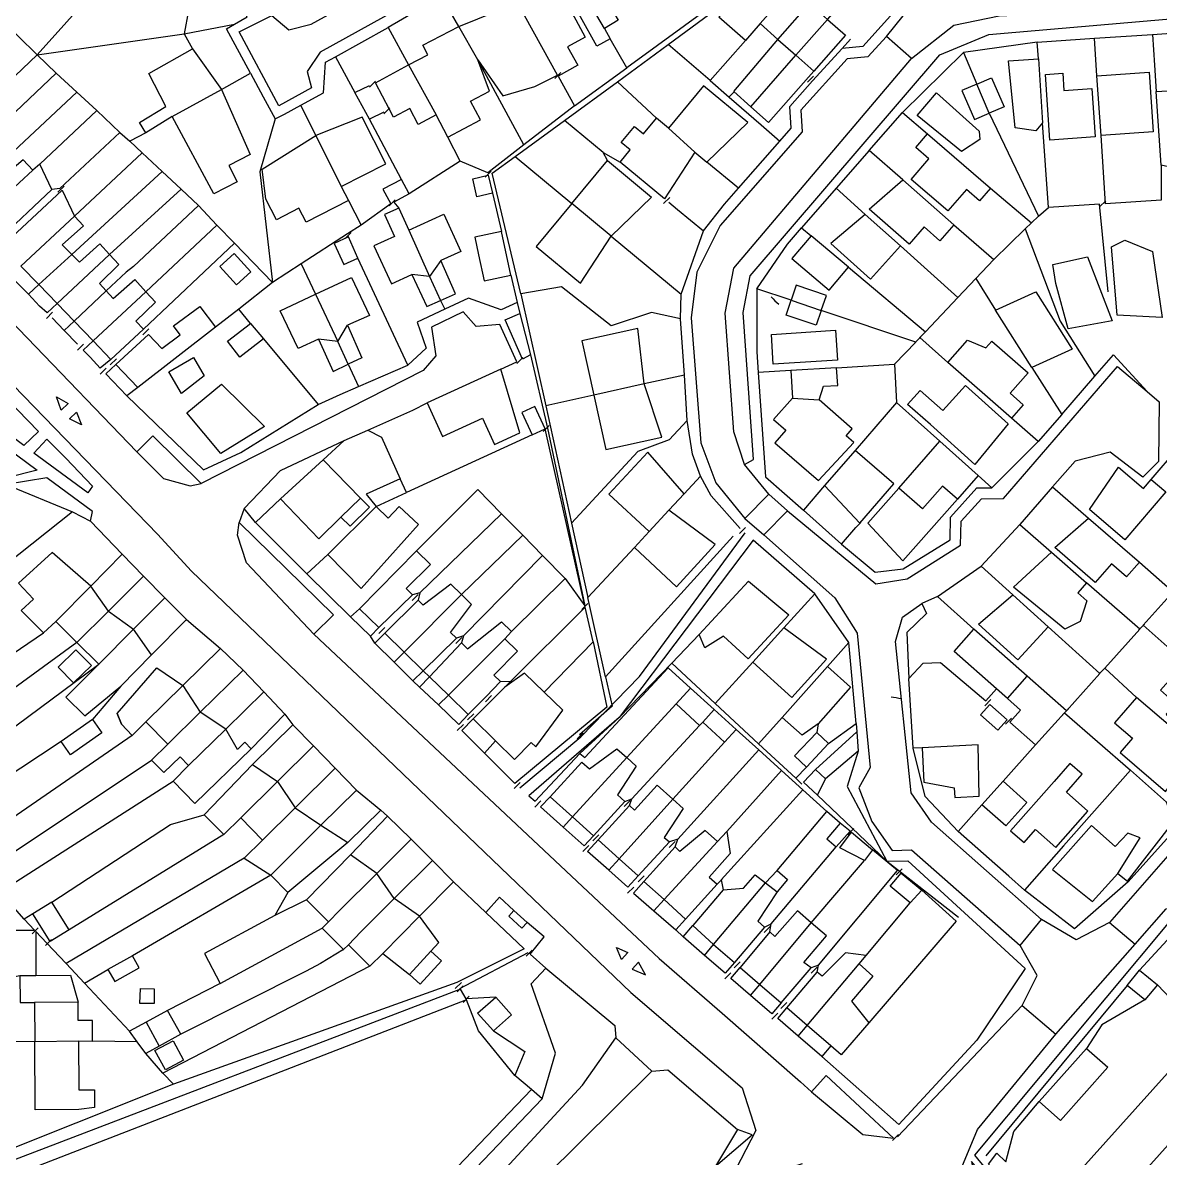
# Model space of a CAD drawing. Header units: millimetres. Extents: x 111502 to 977541, y 8702 to 1044108.
# Drawn here: x 488306.8 to 488497, y 243403.5 to 243593.5 of the extents above; entities that cross this region are included whole.
import ezdxf

# ---------------------------------------------------------------- set-up
doc = ezdxf.new("R2010")
doc.units = ezdxf.units.MM
doc.header["$LTSCALE"] = 0.25
doc.layers.add('X HVSS Site Background', color=8, linetype='Continuous')

# ---------------------------------------------------------------- blocks, each defined once
blk = doc.blocks.new('Gas OS')
at = {"layer": 'X HVSS Site Background'}
for points in [[(227.25, -42.92), (127.58, -66.81), (121.64, -70.81), (119.49, -78.11), (125.75, -108.91), (123.75, -119.05), (118.46, -125.25), (88.35, -141.95), (86.15, -145.2), (86.86, -147.95), (81.41, -150.95), (74.8, -138.56), (80.25, -135.85), (83.1, -138.21), (86.8, -137.26), (113.9, -122.36), (119.6, -116.26), (120.74, -108.76), (114.38, -79.72), (104.59, -72.97), (108.13, -72.32), (102.59, -71.63), (49.96, -79.89), (35.99, -81.83)], [(120.93, -159.45), (129.2, -153.4), (138.03, -146.95), (146.55, -140.68), (176.07, -118.9), (172.06, -110.38), (162.74, -102.49), (184.25, -95.92)], [(66.3, -135.01), (73.82, -131.85), (67.82, -120.94), (66.71, -121.56), (68.15, -124.14), (62.14, -127.51), (66.3, -135.01), (65.6, -138.91), (74, -137.27), (76.13, -136.07), (73.82, -131.85), (80.45, -127.06), (76.4, -119.51), (70.85, -122.62), (68.87, -119.09), (67.28, -119.98), (64.8, -115.87), (40.99, -142.42), (65.6, -138.91), (66.96, -141.41)], [(135.88, -137.99), (129.44, -127.06), (132.01, -125.64), (132.73, -126.92), (137.45, -135.37), (138.16, -136.63), (135.88, -137.99), (136.8, -139.73), (134.6, -140.99), (131.87, -136.07), (127.7, -128.57), (129.44, -127.06), (125.13, -119.74), (126.4, -116.55)], [(160.33, -151.11), (157.48, -148.58), (164.89, -139.84), (167.9, -142.48), (173.18, -136.48), (183.42, -124.8), (183.57, -122.86), (182.21, -120.16), (179.89, -116.72), (167.17, -131.2), (170.17, -133.84), (182.21, -120.16)], [(122.41, -157.46), (114.69, -143.23), (111.5, -137.68), (108.6, -132.62), (99.7, -137.85), (103.11, -144.07), (106.33, -142.4), (105.49, -140.79), (111.5, -137.68), (121.3, -133.74), (117.75, -127.3), (125.13, -119.74)], [(174.31, -119.29), (139.61, -144.59), (136.8, -139.73)], [(183.06, -139.37), (187.19, -134.14), (186.38, -128.51), (183.57, -122.86)], [(183.42, -124.8), (185.48, -128.95), (185.21, -134.22), (179.09, -141.04), (175.61, -141.34), (176.99, -139.81)], [(109.68, -156.18), (115.14, -153.28), (113.49, -150.18), (116.64, -148.51), (114.69, -143.23), (118.85, -149.3), (124.24, -147.71), (125.66, -147), (128.01, -145.82), (121.3, -133.74), (126.91, -129.05), (131.06, -136.55), (132.65, -139.44), (129.71, -141.08), (131.42, -144.16), (128.11, -145.99), (130.86, -150.97), (139.61, -144.59)], [(159.44, -140.01), (155.01, -136.12), (157.85, -132.88), (159.27, -134.12), (164.15, -128.56), (167.17, -131.2), (161.89, -137.2), (159.44, -140.01), (153.52, -146.73), (156.71, -149.5), (162.05, -154.11), (165.2, -156.84), (167.11, -154.68), (166.87, -151.06), (170.66, -146.77), (175.61, -141.34)], [(12.54, -154.17), (14.9, -152.09), (11.39, -148.38), (22.71, -137.91), (29.74, -131.33), (34.74, -136.32), (37.84, -139.27), (40.99, -142.42), (44.2, -145.47), (33.91, -155.2), (24.9, -163.58), (28.05, -166.96), (31.06, -170.21), (34.31, -173.56)], [(161.89, -137.2), (164.89, -139.84), (170.17, -133.84), (173.18, -136.48), (176.19, -139.12), (170.91, -145.13), (169.97, -146.15), (163.29, -153.76), (160.33, -151.11), (167.9, -142.48), (170.91, -145.13)], [(187.23, -143.03), (194.27, -137.48), (201.9, -135.89), (239.58, -134.25), (243.43, -135.27), (246.62, -136.67), (255.17, -143.37), (259.78, -151.59)], [(159.3, -210.98), (160.77, -210.11), (159.06, -185.54), (160.25, -179.37), (191.93, -142.44), (200.14, -139.02), (243.43, -135.27)], [(63.57, -152.76), (71.8, -148.21), (76.6, -159.1), (73.06, -160.92), (74.46, -163.66), (70.52, -165.7), (63.57, -152.76), (59.17, -155.45), (58.14, -153.76), (62.54, -151.08), (59.66, -145.56), (66.96, -141.41), (71.8, -148.21), (76.67, -145.51), (72.65, -138.06), (74, -137.27)], [(90.88, -142.73), (99.7, -137.85)], [(227.52, -139), (236.09, -138.43)], [(96.31, -205.22), (103.85, -201.89), (106.22, -200.67), (108.79, -206.25), (115.45, -203.19), (117.49, -207.63), (121.72, -205.69), (118.55, -195.02), (121.21, -193.8), (118.37, -187.53), (114.43, -187.88), (112.22, -185.43), (106.92, -187.98), (107.67, -192.78), (105.57, -195.23), (68.42, -214.13), (60.37, -206.14), (57.66, -208.84), (20.91, -170.68), (11.51, -161.05), (-5.92, -144.65), (-6.04, -140.11), (-6.67, -139.52)], [(153.52, -146.73), (146.55, -140.68)], [(159.35, -219.99), (163.35, -215.91), (159.3, -210.98), (157.5, -205.52), (156.06, -185.63), (157.53, -178.13), (187.23, -143.03), (183.06, -139.37), (179.93, -142.77), (176.48, -143.06), (168.72, -151.69), (168.94, -155.3), (155.22, -170.98), (151.29, -178.77), (150.38, -186.43), (151.96, -207.33), (154.5, -214.02), (159.35, -219.99), (162.51, -222.75), (166.48, -218.7), (181.26, -230.94), (186.51, -230.07), (195.39, -224.46), (195.51, -220.46), (198.93, -216.68), (202.58, -216.64), (221.68, -194.54), (226.6, -198.72), (228.65, -200.46), (228.51, -210.46), (225.92, -213.1), (220.44, -208.88), (214.57, -210.4), (210.8, -214.69), (216.82, -219.93)], [(208.43, -143.09), (208.24, -140.28), (195.89, -142.02), (185.72, -152.04), (189.91, -155.65), (200.42, -164.72), (207.31, -170.52)], [(208.24, -140.28), (217.81, -139.65), (227.52, -139), (227.86, -144.16), (228.16, -148.55)], [(218.23, -145.91), (217.81, -139.65)], [(40.99, -142.42), (31.13, -151.81)], [(195.89, -142.02), (198.15, -147.31), (195.66, -148.38), (197.75, -153.24), (200.23, -152.19), (208.47, -169.43), (210.1, -167.94), (209.14, -153.79), (208, -155.15), (204.55, -154.64), (203.43, -143.43), (208.43, -143.09), (209.14, -153.79)], [(91.85, -164.47), (99.31, -160.65), (95.36, -152.84), (87.58, -155.89), (91.85, -164.47), (93.05, -166.81), (85.97, -170.44), (84.76, -168.09), (81.02, -170.03), (79.22, -166.55), (78.64, -161.56), (87.58, -155.89), (85.08, -150.86), (88.86, -148.79), (89.2, -143.66), (90.88, -142.73), (94.11, -148.72), (96.6, -147.55)], [(130.86, -150.97), (122.41, -157.46), (116.37, -162.18), (111.76, -160.19), (109.68, -156.18), (107.7, -152.48), (104.71, -154.05), (103.32, -151.42), (100.61, -152.84), (99.92, -151.55), (97.56, -147.1), (103.11, -144.07), (107.7, -152.48)], [(44.2, -145.47), (47.65, -148.67), (50.95, -151.72), (54.85, -155.41), (44.78, -164.77), (43.46, -164.96), (41.43, -160.73), (40.28, -161.69), (38.66, -159.96), (34.75, -163.26), (33.49, -161.88), (47.65, -148.67)], [(76.67, -145.51), (78.8, -149.46), (80.8, -153.1), (78.26, -161.99), (80.38, -180.53), (74.71, -185)], [(127.56, -146.4), (128.57, -145.39)], [(169.8, -146.97), (170.81, -145.96)], [(228.99, -160.9), (228.16, -148.55), (231.05, -148.36), (231.25, -151.24), (235.95, -150.94), (236.48, -159.01), (234.72, -159.13), (233.9, -162), (228.99, -160.9), (228.98, -166.72), (219.68, -167.33), (218.91, -155.89), (218.23, -145.91), (226.94, -145.33), (227.61, -155.29), (218.91, -155.89)], [(96.57, -147.83), (97.59, -146.82)], [(151.01, -158.73), (145.92, -166.49), (138.52, -160.36), (140.19, -158.34), (138.67, -157.09), (140.9, -154.4), (142.41, -155.64), (144.56, -153.04), (138.03, -146.95)], [(146.56, -154.7), (151.01, -158.73), (153, -160.4), (159.82, -153.75), (152.43, -147.62), (146.56, -154.7), (144.56, -153.04)], [(99, -151.99), (96.55, -153.2), (94.11, -148.72)], [(156.59, -149.55), (157.61, -148.53)], [(41.43, -160.73), (50.95, -151.72)], [(80.8, -153.1), (82.36, -152.35), (85.08, -150.86)], [(98.95, -152.28), (99.97, -151.27)], [(180.14, -158.42), (185.72, -152.04)], [(101.91, -163.25), (96.55, -153.2)], [(136.37, -160.12), (135.67, -158.78), (129.2, -153.4)], [(54.85, -155.41), (56.51, -156.86)], [(59.17, -155.45), (56.51, -156.86), (58.56, -158.81)], [(200.42, -164.72), (198.59, -166.84), (196.41, -164.96), (193.32, -168.54), (187.18, -163.25), (190.14, -159.82), (187.95, -157.91), (189.91, -155.65)], [(146.64, -167.08), (148.06, -168.27), (152.43, -171.88), (155.93, -167.41), (158.27, -164.75), (165.2, -156.84)], [(65.1, -164.91), (53.11, -175.8), (44.33, -184.03), (41.28, -180.87), (46.79, -175.81), (45.2, -174.2), (48.76, -171.01), (47.24, -169.42), (58.56, -158.81), (61.9, -161.95)], [(121.91, -182.41), (117.11, -162.24), (120.93, -159.45), (130.41, -167.3), (136.37, -160.12), (143.76, -166.25), (137, -172.78), (130.41, -167.3), (124.44, -174.48), (131.84, -180.6), (137, -172.78), (148.72, -182.49), (152.43, -171.88)], [(135.67, -158.78), (138.52, -160.36)], [(185.75, -163.34), (180.14, -158.42), (174.62, -164.74)], [(43.46, -164.96), (34.31, -173.56), (32.6, -175.35), (29.34, -171.8), (31.06, -170.21), (40.28, -161.69)], [(111.76, -160.19), (103.21, -165.69), (100.65, -167.05), (101.48, -168.07), (99.1, -169.15), (100.77, -172.83), (97.32, -174.39), (100.27, -180.74), (103.63, -179.18)], [(158.27, -164.75), (153, -160.4)], [(103.21, -165.69), (101.91, -163.25), (98.83, -164.88), (100.12, -167.33), (95.16, -170.9)], [(115.9, -162.87), (116.91, -161.86)], [(194.32, -170.85), (191.98, -173.52), (189.34, -171.21), (186.8, -174.11), (180.12, -168.24), (185.75, -163.34), (194.32, -170.85), (200.96, -176.67)], [(35.65, -178.35), (33.48, -176.04), (35.08, -174.46), (45.18, -165.07), (47.24, -169.42), (38.26, -177.76), (41.28, -180.87), (39.56, -182.45), (37.31, -180.21)], [(44.48, -165.42), (45.49, -164.41)], [(179.49, -169.11), (173.74, -174), (180.36, -179.95), (185.36, -174.4), (179.49, -169.11), (174.62, -164.74), (168.84, -171.35), (170.44, -172.69)], [(93.05, -166.81), (95.16, -170.9), (92.91, -172.39), (85.16, -177.38), (87.56, -182.47), (93.56, -179.69), (96.56, -186.04), (92.9, -187.67), (95.27, -193.09), (93.02, -194.18), (94.72, -197.89)], [(99.88, -167.69), (100.89, -166.68)], [(117.15, -165.56), (118.66, -171.95)], [(145.77, -167.3), (146.78, -166.29)], [(220.13, -182.07), (218.68, -167.38), (210.1, -167.94)], [(218.68, -167.86), (219.69, -166.85)], [(67.96, -167.6), (71.06, -170.9)], [(101.48, -168.07), (103.15, -171.75), (106.6, -179.52), (108.45, -183.51), (110.97, -182.38), (108.53, -176.85), (106.6, -179.52), (103.63, -179.18), (106.16, -184.53), (108.45, -183.51), (109.15, -185)], [(103.15, -171.75), (109.02, -169.08), (111.87, -175.33), (108.53, -176.85)], [(85.16, -177.38), (80.38, -180.53), (74.01, -173.95), (58.76, -188.3), (57.52, -187), (60.77, -183.8), (59.19, -182.06), (71.06, -170.9), (74.01, -173.95)], [(197.95, -179.86), (200.96, -176.67), (206.21, -171.55), (207.31, -170.52), (208.47, -169.43)], [(54.14, -194.22), (52.51, -195.79), (55.97, -199.49), (68.82, -211.88), (75.06, -208.97), (87.97, -200.93), (91.67, -199.24), (94.72, -197.89), (102.96, -194.32), (94.65, -176.42), (93.08, -172.89), (90.69, -173.96), (92.26, -177.49), (94.65, -176.42)], [(92.5, -173.15), (93.51, -172.14)], [(120.22, -179.26), (118.66, -171.95), (114.17, -172.93), (114.8, -175.89), (115.73, -180.23), (120.22, -179.26), (121.27, -183.83), (118.57, -185.08), (113.13, -183.12), (109.15, -185), (104.57, -187.14), (106.03, -191.48), (102.96, -194.32)], [(161.37, -181.55), (166.46, -174.09), (168.84, -171.35)], [(176.67, -177.94), (170.44, -172.69), (167.22, -176.52), (173.46, -181.77), (176.67, -177.94), (189.54, -188.77), (194.95, -183.01), (197.95, -179.86), (201.29, -185.15)], [(206.21, -171.55), (212.06, -187), (217.88, -196.19), (220.97, -192.63), (226.6, -198.72)], [(194.95, -183.01), (185.36, -174.4)], [(-6.65, -189.58), (8.21, -178.61), (14.6, -176.76), (21.51, -181.71), (61.12, -222.64), (66.83, -228.81), (140.29, -299.33), (150.76, -308.28), (158.91, -315.27), (161.21, -322.42), (154.55, -335.24), (154.93, -339.92), (159.56, -339.57), (159.27, -336.32), (162.27, -330.07), (168.97, -327.91)], [(45.51, -188.55), (47.18, -186.96), (52.56, -181.92), (53.71, -183.21), (57.31, -180), (59.19, -182.06), (50.36, -190.29), (53.32, -193.38)], [(58.76, -188.3), (53.32, -193.38), (51.56, -194.85), (49.84, -193), (48.71, -191.82), (50.36, -190.29), (47.18, -186.96), (44.33, -184.03), (42.65, -185.6), (41.41, -184.45), (39.56, -182.45)], [(88.05, -189.99), (84.62, -191.58), (81.62, -185.25), (87.56, -182.47), (91.27, -190.37), (88.05, -189.99), (90.52, -195.39), (93.02, -194.18), (91.27, -190.37), (92.9, -187.67)], [(149.26, -195.99), (148.6, -186.59), (143.75, -185.52), (137, -187.75), (128.69, -181.21), (121.91, -182.41), (126.08, -201.12), (130.36, -220.76)], [(148.6, -186.59), (148.72, -182.49)], [(167.02, -195.22), (167.29, -199.85), (164.16, -203.45), (166.2, -205.22), (164.37, -207.32), (171.68, -213.65), (177.6, -207.27), (176.3, -206.14), (177.31, -204.97), (171.77, -200.17), (172.49, -197.87), (174.88, -197.73), (174.7, -194.77), (184.4, -194.2), (187.92, -190.48), (172.13, -185.17), (171.29, -187.67), (166.27, -185.98), (167.12, -183.49), (172.13, -185.17), (172.98, -182.68), (167.95, -180.98), (167.12, -183.49), (161.37, -181.55), (161.33, -192.09), (161.57, -195.55)], [(207.35, -194.71), (201.29, -185.15), (208, -182.07), (214.06, -191.65), (207.35, -194.71), (212.34, -202.59), (208.42, -207.13)], [(121.27, -183.83), (121.72, -185.68), (123.52, -192.62), (126.37, -204.87), (132.57, -234.62), (125.93, -205.02), (124.21, -201.25), (122.05, -202.24), (123.76, -206.01), (102.74, -215.64), (101.73, -213.38), (96.03, -215.92), (97.71, -218.01), (102.74, -215.64)], [(42.58, -186.51), (43.59, -185.5)], [(47.76, -190.85), (45.51, -188.55), (43.51, -186.4)], [(76.7, -187.36), (74.71, -185), (70.84, -187.96)], [(123.52, -192.62), (122.18, -193.34), (119.27, -186.73), (121.72, -185.68)], [(58.67, -189.26), (59.68, -188.25)], [(78.84, -189.95), (74.87, -192.99), (72.81, -190.35), (76.7, -187.36), (78.84, -189.95), (87.97, -200.93)], [(149.68, -203.58), (149.26, -195.99), (142.49, -197.49), (141.44, -188.18), (132.08, -190.25), (134.09, -199.35), (136.1, -208.45), (145.48, -206.37), (142.49, -197.49), (134.09, -199.35), (126.08, -201.12)], [(175.53, -224.29), (181.12, -228.99), (185.84, -228.4), (193.66, -223.55), (193.72, -219.76), (198.12, -214.88), (200.65, -214.85), (208.42, -207.13), (203.93, -203.21), (193.3, -193.88), (196.57, -190.15), (199.64, -191.42), (200.63, -190.3), (206.72, -195.63), (203.74, -199.04), (205.91, -200.96), (203.93, -203.21)], [(187.76, -190.62), (188.77, -189.6)], [(188.56, -189.77), (189.58, -188.76)], [(193.3, -193.88), (188.6, -189.74)], [(35.79, -214.32), (35.32, -221.99), (29.57, -221.75), (23.93, -221.51), (24.32, -213.7), (29.97, -214.03), (35.79, -214.32), (35.92, -213.19), (11.26, -211.66), (12.22, -197.5), (10.35, -194.36), (13.31, -191.36), (41.02, -211.89), (35.92, -213.19)], [(47.73, -191.85), (48.74, -190.84)], [(53.23, -194.3), (54.24, -193.29)], [(121.2, -194.08), (122.21, -193.07)], [(51.54, -195.83), (52.55, -194.82)], [(118.55, -195.02), (106.22, -200.67)], [(174.7, -194.77), (167.02, -195.22), (161.57, -195.55), (162.79, -213.02), (169.13, -218.62), (175.53, -224.29), (177.93, -221.53)], [(184.4, -194.2), (184.73, -200.6)], [(212.34, -202.59), (217.88, -196.19)], [(227.32, -213.48), (231.72, -208.32), (231.53, -205.98), (240.26, -205.35), (238.99, -202.67), (242.89, -201.44), (242.63, -197.58), (250.7, -197), (251.03, -201.69), (253.93, -201.48), (254.13, -204.39), (240.26, -205.35)], [(57.84, -198.07), (55.97, -199.49)], [(167.29, -199.85), (171.77, -200.17)], [(191.97, -207.08), (184.73, -200.6), (177.8, -208.6), (172.69, -214.5), (178.58, -220.78), (184.28, -214.21), (177.8, -208.6)], [(75.62, -218.33), (81.68, -211.98), (92.33, -206.97), (96.31, -205.22), (98.59, -206.38), (101.73, -213.38)], [(123.76, -206.01), (125.93, -205.02)], [(125.64, -205.45), (126.65, -204.44)], [(151.94, -212.92), (150.59, -209.21), (149.68, -203.58), (146.71, -206.82), (141.43, -208.81), (130.36, -220.76), (133.1, -233.23), (140.87, -224.87), (147.94, -231.43), (154.39, -224.32), (146.66, -218.61)], [(88.85, -210.18), (92.33, -206.97)], [(194.89, -216.75), (192.42, -214.58), (189.05, -218.4), (185.08, -214.91), (191.97, -207.08), (198.34, -212.79), (200.65, -214.85)], [(57.66, -208.84), (62.12, -213.29), (66.57, -214.54), (68.42, -214.13)], [(158.54, -221.66), (153.73, -216.18), (151.94, -212.92), (149.2, -215.88), (143.13, -208.9), (136.6, -215.94), (143.36, -222.18), (146.66, -218.61), (149.2, -215.88)], [(81.7, -216.72), (88.85, -210.18), (95.08, -216.58), (96.58, -218.11), (93.32, -221.3), (91.81, -219.76), (88.13, -223.38), (81.7, -216.72), (77.53, -220.68), (75.62, -218.33), (74.78, -220.69), (90.53, -236.14), (87.24, -239.34), (145, -293.63), (155.58, -302.77), (168.64, -314.25), (170.52, -315.91)], [(198.34, -212.79), (194.89, -216.75), (185.78, -227.1), (179.92, -220.77), (185.08, -214.91)], [(44.11, -237.22), (47.65, -240.73), (52.93, -235.48), (49.95, -231.31), (43.49, -225.67), (37.88, -230.79), (40.36, -233.51), (38.33, -235.39), (42.07, -239.13), (44.11, -237.22), (49.95, -231.31), (55.24, -225.98), (49.92, -220.45), (50.28, -218.83), (42.62, -213.19), (35.79, -214.32), (46.91, -218.9), (6.59, -250.87), (12.73, -258.09), (12.78, -266.28), (19.78, -266.25), (19.83, -277.23), (21.74, -277.23)], [(172.69, -214.5), (169.13, -218.62)], [(210.8, -214.69), (205.31, -220.99)], [(91.81, -219.76), (95.08, -216.58)], [(118.67, -219.22), (114.72, -215.17), (104.45, -225.43)], [(163.35, -215.91), (166.48, -218.7)], [(46.91, -218.9), (49.92, -220.45)], [(129.28, -230.01), (125.53, -226.16), (122.23, -222.81), (118.67, -219.22), (104.99, -232.42), (103.75, -232.76), (98.16, -238.25), (94.93, -235.12), (93.4, -236.44)], [(177.76, -221.65), (178.77, -220.64)], [(225.32, -227.32), (223.18, -229.76), (220.66, -227.56), (217.92, -230.71), (211.2, -224.87), (216.82, -219.93), (225.32, -227.32), (231, -232.27), (225.98, -237.86), (232.96, -244.07), (228.85, -248.74), (231.38, -250.97), (229.82, -252.75), (231.65, -254.37), (235.69, -257.9), (242.04, -252.04), (246, -255.53), (251.52, -249.21)], [(87.24, -239.34), (75.98, -227.43), (74.51, -222.81), (74.78, -220.69)], [(77.53, -220.68), (86.07, -229.27), (89.61, -226.01)], [(121.7, -265.04), (131.91, -256.54), (141.73, -246.46), (159.4, -222.39)], [(140.87, -224.87), (143.36, -222.18)], [(158.46, -222.53), (159.48, -221.52)], [(210.05, -238.1), (218.7, -245.95), (213.11, -252.17), (206.57, -246.38), (197.65, -238.49), (191.58, -233.02), (198.85, -227.99), (205.31, -220.99), (210.61, -225.62), (216.49, -230.74), (215.01, -232.44), (216.53, -233.76), (215.4, -237.24), (212.87, -238.53), (204.27, -231.5), (210.61, -225.62)], [(122.23, -222.81), (111.96, -232.74), (102.38, -242.36), (100.69, -244.06), (97.49, -240.87), (96.73, -239.67), (98.16, -238.25)], [(157.39, -222.94), (136.06, -246.49), (133.1, -233.23)], [(168.88, -264.43), (167.85, -263.47), (169.63, -261.59), (167.67, -259.73), (171.39, -255.82), (173.35, -257.66), (177.97, -254.3), (176.73, -240.76), (171.04, -232.61), (160.74, -223.6), (138.31, -253.27), (147.12, -244.18)], [(162.51, -222.75), (174.42, -233.26), (178.13, -239.16), (180.3, -261.68), (178.4, -265.05), (180.61, -270.68), (183.96, -275.57), (187.24, -275.46), (205.38, -291.42), (208.95, -287.09), (190.58, -270.79), (187.17, -265.91), (184.56, -240.55), (185.69, -236.53), (188.97, -234.23), (189.7, -235.88), (186.45, -239.05), (186.77, -246.75)], [(55.24, -225.98), (58.78, -229.65)], [(94.93, -235.12), (104.45, -225.43), (106.75, -227.7), (102.69, -231.72), (103.75, -232.76)], [(125.53, -226.16), (112.29, -239.61), (111.94, -240.8), (112.99, -241.82), (118.64, -237.26), (120.34, -238.92), (129.28, -230.01), (132.57, -234.62)], [(204.18, -232.79), (210.05, -238.1), (205, -243.66), (198.41, -237.69), (204.18, -232.79), (198.85, -227.99)], [(65.98, -236.92), (60.13, -242.83), (57.1, -238.54), (62.35, -233.27), (58.78, -229.65), (52.93, -235.48), (57.1, -238.54), (51.31, -244.38), (45.82, -249.89), (48.97, -253.03), (54.98, -248.03)], [(96.73, -239.67), (93.4, -236.44), (86.07, -229.27)], [(112.29, -239.61), (111.13, -240.02), (110.14, -239.06), (113.63, -234.36), (111.96, -232.74), (110.19, -231.01), (105.53, -234.47), (104.7, -233.66)], [(235.12, -258.72), (224.87, -249.92), (219.54, -245.03), (225.38, -238.52), (216.49, -230.74)], [(62.35, -233.27), (65.98, -236.92), (71.67, -241.73)], [(104.99, -232.42), (104.7, -233.66), (99.14, -239.21), (102.38, -242.36), (105.57, -245.46), (103.84, -247.16), (100.69, -244.06)], [(103.71, -233.71), (104.72, -232.7)], [(171.04, -232.61), (165.89, -238.28), (160.67, -244.05), (167.18, -249.96), (173.02, -243.52), (165.89, -238.28)], [(191.58, -233.02), (188.97, -234.23)], [(133.99, -240.63), (136.29, -251.55), (120.89, -264.31), (115.83, -259.27), (117.65, -257.2), (120.84, -260.31), (123.61, -257.47), (124.38, -258.22), (128.89, -252.06), (125.77, -249.07), (133.99, -240.63), (132.62, -234.81), (120.1, -247.3), (118.49, -247.25)], [(132.09, -235.23), (133.1, -234.22)], [(225.18, -238.69), (226.19, -237.68)], [(17.43, -262.78), (13.37, -258.67), (42.07, -239.13)], [(97.49, -240.87), (99.14, -239.21)], [(98.15, -239.24), (99.16, -238.23)], [(113.1, -252.8), (116.09, -249.76), (118.49, -247.25), (117.39, -246.2), (121.34, -242.2), (119.19, -240.11), (120.34, -238.92)], [(151.7, -239.41), (147.12, -244.18), (154.41, -250.96), (161.62, -257.68), (167.85, -263.47)], [(207.98, -257.89), (203.68, -254.09), (205.47, -252.07), (203.26, -250.11), (201.42, -248.49), (194.35, -242.23), (197.65, -238.49)], [(23.52, -265.01), (21.05, -266.92), (18.52, -263.65), (20.98, -261.74), (23.52, -265.01), (51.31, -244.38), (47.65, -240.73), (17.43, -262.78), (21.05, -266.92), (24.53, -270.88), (28.79, -275.67), (31.93, -279.24), (60.13, -260.42), (62.18, -262.47), (64.89, -259.87), (66.33, -261.34), (72.53, -255.25), (68.28, -252.42), (75.46, -245.37), (71.67, -241.73), (65.35, -247.94), (59.18, -254.03), (62.84, -257.77), (60.13, -260.42)], [(119.19, -240.11), (109.76, -249.53), (113.1, -252.8), (111.54, -254.45), (108.09, -251.2), (104.94, -248.21), (103.84, -247.16)], [(111.13, -240.02), (105.57, -245.46), (106.61, -246.47), (104.94, -248.21)], [(111.94, -240.8), (106.61, -246.47), (109.76, -249.53), (108.09, -251.2)], [(111.03, -240.92), (112.04, -239.91)], [(176.73, -240.76), (173.16, -244.76), (177.04, -248.22), (171.58, -254.34), (168.92, -256.27), (165.56, -253.27)], [(197.99, -331.76), (200.12, -330.96), (197.23, -327.59), (197.99, -331.76), (194.81, -330.54), (198.23, -322.24), (211.38, -306.25), (224.61, -291.22), (229.82, -285.3), (233.41, -284.97), (237.17, -280.68), (237.06, -277), (248.81, -263.66), (252.87, -263.1), (260.02, -255.54), (259.77, -250.94), (265.28, -244.76), (260.93, -241.21), (220.35, -287.57), (214.78, -290.52), (208.95, -287.09)], [(60.13, -242.83), (54.98, -248.03), (50.25, -253.65), (45, -257.3), (28.01, -268.54), (25.05, -270.59), (22.9, -267.49), (25.86, -265.44), (28.01, -268.54)], [(54.39, -252.62), (55.08, -254.42), (54.39, -252.62), (61.03, -244.98), (65.35, -247.94), (68.28, -252.42), (62.84, -257.77)], [(75.46, -245.37), (78.89, -249.01)], [(131.74, -259.34), (138.31, -253.27), (123.2, -266.41), (124.29, -267.3), (131.74, -259.34), (132.56, -259.98), (146.54, -245.01), (150.26, -248.38), (147.84, -251.03), (139.61, -260.01), (130.53, -269.92), (134.01, -273.07)], [(160.67, -244.05), (154.41, -250.96)], [(173.16, -244.76), (165.56, -253.27), (161.62, -257.68)], [(188.98, -258.34), (187.48, -258.43), (186.77, -246.75), (189.18, -244.18), (192.05, -244.08), (199.64, -250.52), (201.42, -248.49)], [(218.62, -246), (219.63, -244.98)], [(125.77, -249.07), (122.48, -245.85), (119.2, -248.2), (116.9, -250.53), (113.89, -253.54), (117.65, -257.2)], [(119.14, -248.27), (120.15, -247.25)], [(136.06, -246.49), (137.15, -251.37), (131.72, -256.17)], [(203.26, -250.11), (206.57, -246.38)], [(46.36, -288.81), (43.45, -284.17), (40.29, -286.16), (38.84, -287.02), (34.79, -282.48), (63.73, -263.96), (67.39, -267.66), (76.77, -258.51), (75.73, -257.44), (74.49, -258.64), (72.53, -255.25), (78.89, -249.01), (82.41, -252.74), (83.74, -254.51)], [(150.26, -248.38), (154.23, -251.96), (157.89, -255.29), (161.7, -258.73), (165.47, -262.16)], [(115.99, -250.65), (117, -249.63)], [(139.27, -267.34), (140.45, -266.9), (151.79, -254.63), (147.84, -251.03)], [(199.46, -251.32), (200.48, -250.3)], [(224.87, -249.92), (221.19, -254.21), (224.19, -256.76), (222.12, -259.17), (229.72, -265.65), (235.12, -258.72), (239.74, -262.68), (223.47, -280.79), (214.48, -288.65), (206.14, -282.2)], [(82.41, -252.74), (76.77, -258.51)], [(112.99, -253.68), (114, -252.67)], [(154.23, -251.96), (152.31, -254.08), (155.97, -257.4), (147.33, -266.98), (149.05, -268.54), (145.85, -273.35), (146.73, -274.12), (141.48, -279.81), (139.77, -281.67), (136.59, -278.85), (138.31, -276.95), (147.33, -266.98), (144.69, -264.59), (140.89, -268.79), (140.03, -268.02), (134.79, -273.78), (138.31, -276.95), (141.48, -279.81)], [(202.54, -263.94), (206.52, -267.51), (202.97, -271.44), (199, -267.89), (202.54, -263.94), (207.98, -257.89), (212.82, -252.5), (223.82, -262.13)], [(212.47, -252.84), (213.48, -251.83)], [(50.25, -253.65), (51.79, -255.88), (46.55, -259.52), (45, -257.3)], [(59.18, -254.03), (56.88, -256.28), (55.08, -254.42)], [(76.99, -261.17), (83.74, -254.51), (87.19, -258.06), (90.84, -261.76), (84.16, -268.38), (78.7, -273.81)], [(111.26, -255.47), (112.27, -254.45)], [(115.83, -259.27), (111.99, -255.45), (113.89, -253.54)], [(151.55, -254.86), (152.56, -253.85)], [(171.58, -254.34), (171.39, -255.82)], [(177.97, -254.3), (178.07, -255.69), (178.3, -258.9), (172.82, -263.56)], [(202.93, -254.39), (203.94, -253.38)], [(56.88, -256.28), (28.79, -275.67)], [(131.31, -256.87), (132.32, -255.85)], [(155.97, -257.4), (157.89, -255.29)], [(178.07, -255.69), (171.18, -262), (169.18, -264.1), (171.48, -266.29), (183.09, -277.35), (195.07, -286.7)], [(43.45, -284.17), (63.3, -271.22), (68.93, -269.57), (76.99, -261.17), (81.2, -263.98), (87.19, -258.06)], [(173.35, -257.66), (169.63, -261.59)], [(199, -267.89), (195, -272.34), (189.52, -266.5), (187.48, -258.43)], [(148.14, -273.64), (161.7, -258.73)], [(178.3, -258.9), (176.45, -264.83), (183.09, -277.35), (186.59, -277.28), (206.22, -295.28), (198.13, -307.27), (185.1, -321.4), (172.23, -309.99)], [(63.73, -263.96), (66.33, -261.34)], [(90.84, -261.76), (94.4, -265.45), (88.46, -271.33), (92.94, -274.22)], [(154.78, -274.05), (156.31, -272.38), (165.47, -262.16), (169.05, -265.38)], [(171.48, -266.29), (172.82, -263.56), (171.18, -262)], [(221.74, -279.37), (223.35, -280.69), (231.06, -270.69), (229.88, -267.46), (223.82, -262.13), (212.65, -274.79), (206.14, -282.2), (203.47, -279.83), (195, -272.34)], [(75.04, -270.07), (81.2, -263.98), (84.16, -268.38), (88.46, -271.33), (80.09, -279.65), (56.94, -293.15), (52.84, -295.48), (53.98, -297.47), (58.08, -295.16), (56.94, -293.15)], [(120.79, -265.18), (121.8, -264.17)], [(94.4, -265.45), (98.48, -268.79), (99.61, -269.82), (103.57, -273.67), (107.11, -277.23), (110.64, -280.8)], [(175.3, -270.96), (173.06, -269.01), (169.05, -265.38), (155.38, -280.47), (155.74, -282.11), (150.64, -288.11), (154.13, -291.26), (157.6, -294.27), (156.06, -296.08), (152.59, -293.09), (149.03, -290.01)], [(124.23, -268.27), (125.24, -267.25)], [(128.96, -271.63), (125.18, -268.22), (126.81, -266.55)], [(139.15, -268.19), (140.16, -267.17)], [(140.03, -268.02), (140.45, -266.9)], [(247.62, -267.66), (239.65, -276.76), (244.45, -280.96), (234.67, -287.58), (232.61, -287.68), (225.37, -295.58), (228.34, -298), (247.52, -318.19), (248.89, -322.19), (250.97, -328.26), (251.74, -330.63), (252.68, -333.54), (235.69, -352.56), (231.91, -356.78)], [(68.93, -269.57), (72.23, -272.87), (46.36, -288.81), (43.19, -290.79), (40.29, -286.16)], [(72.23, -272.87), (75.04, -270.07), (78.7, -273.81), (75.64, -276.81), (45.85, -294.47), (42.62, -291.05), (40.79, -289.08), (40.75, -296.47)], [(98.48, -268.79), (92.94, -274.22), (82.94, -282.59), (80.73, -286.4), (68.97, -292.78), (71.61, -297.8), (88.65, -288.55), (92.25, -292.12), (88.39, -294.47), (85.98, -295.71), (65.01, -306.25), (61.4, -308.26), (59.17, -309.49)], [(93.4, -276.26), (99.61, -269.82)], [(164.76, -278.91), (173.06, -269.01)], [(152.59, -293.09), (154.13, -291.26), (162.81, -280.97), (164.76, -282.44), (161.51, -287.38), (162.62, -288.38), (163.73, -287.8), (174.64, -274.91), (176.98, -272.3), (175.3, -270.96), (173.05, -273.58), (174.64, -274.91)], [(176.58, -272.91), (177.59, -271.89)], [(103.57, -273.67), (97.82, -279.4), (93.4, -276.26), (86.04, -283.81), (80.73, -286.4)], [(136.59, -278.85), (133.02, -275.72), (134.79, -273.78)], [(133.9, -273.93), (134.91, -272.92)], [(147.67, -274.95), (148.14, -273.64), (146.73, -274.12)], [(156.31, -272.38), (156.89, -276.02), (153.36, -279.99), (154.71, -281.2), (149.44, -287.02)], [(132.25, -275.74), (133.26, -274.73)], [(146.69, -275.04), (147.7, -274.03)], [(188.96, -282.2), (187.01, -284.28), (183.66, -281.53), (185.47, -279.36), (188.96, -282.2), (194.69, -287.39), (180.07, -304.37), (175.48, -309.71), (173.75, -308.21), (169.77, -304.8), (166.37, -301.87), (171.43, -295.92), (171.66, -294.74), (184.9, -278.88), (180.72, -275.41)], [(107.11, -277.23), (100.71, -283.59), (95.12, -289.14), (93.04, -291.34), (96.63, -294.92), (98.78, -292.76), (104.95, -286.55), (110.64, -280.8), (116.02, -285.91), (122.44, -292), (111.16, -297.65), (63.81, -314.65)], [(75.64, -276.81), (80.09, -279.65), (82.94, -282.59)], [(165.42, -301.06), (170.44, -295.2), (169.2, -294.28), (173.01, -289.82), (170.45, -287.66), (168.14, -285.66), (164.35, -289.93), (163.52, -289.18), (158.56, -295.12), (161.84, -297.95), (170.45, -287.66), (179.35, -277.23)], [(239.65, -276.76), (238.98, -281.33), (234.29, -286.71), (230.71, -287.04), (197.74, -326.53), (198.77, -327.73), (201.19, -330.57), (202.24, -330.12), (200.07, -328.04), (201.46, -326.21), (203, -327.62), (204.34, -322.57), (208.58, -317.56)], [(98.78, -292.76), (103.25, -296.28), (106.84, -292.37), (108.16, -290.94), (104.95, -286.55), (100.71, -283.59), (97.82, -279.4), (91.57, -285.61), (89.72, -287.47), (88.65, -288.55)], [(155.74, -282.11), (159.1, -281.83), (161.05, -279.63), (162.81, -280.97), (164.76, -278.91), (166.5, -280.39), (164.76, -282.44)], [(184.67, -279.62), (185.68, -278.61)], [(142.48, -280.72), (140.72, -282.67), (144.14, -285.62), (145.83, -283.76), (149.44, -287.02), (147.82, -288.81)], [(141.48, -280.77), (142.49, -279.76)], [(154.53, -281.34), (155.55, -280.33)], [(125.43, -317.09), (127.66, -309.48), (123.61, -297.88), (126.05, -295.24), (123.43, -292.87), (125.8, -289.99), (122.94, -287.6), (120.7, -285.6), (118.34, -283.35), (116.02, -285.91)], [(139.74, -282.67), (140.76, -281.66)], [(89.72, -287.47), (86.04, -283.81)], [(179.65, -293.12), (187.01, -284.28)], [(24.64, -296.27), (29.3, -295.96), (29.29, -294.05), (32.23, -293.66), (32.21, -288.88), (40.58, -288.86), (38.84, -287.02)], [(120.7, -285.6), (119.9, -286.55), (122.05, -288.55), (122.94, -287.6)], [(144.14, -285.62), (147.82, -288.81), (149.03, -290.01), (150.64, -288.11)], [(40.18, -289.48), (41.19, -288.47)], [(162.62, -288.38), (157.6, -294.27)], [(162.56, -289.28), (163.57, -288.27)], [(163.52, -289.18), (163.73, -287.8)], [(220.35, -287.57), (224.61, -291.22)], [(42.41, -291.42), (43.42, -290.41)], [(92.14, -292.24), (93.15, -291.23)], [(103.25, -296.28), (105.03, -297.93), (108.62, -294), (106.84, -292.37)], [(111.71, -298.61), (123.11, -292.6)], [(122.76, -293.24), (123.77, -292.23)], [(178.46, -294.48), (179.65, -293.12), (176.16, -292.68), (172.3, -296.58), (171.43, -295.92)], [(205.73, -301.48), (208.21, -296.44), (205.38, -291.42)], [(48.9, -297.72), (45.85, -294.47)], [(157.57, -295.19), (158.59, -294.18)], [(173.75, -308.21), (172.23, -309.99), (168.29, -306.59), (169.77, -304.8), (178.46, -294.48), (180.75, -296.58), (177.21, -300.78), (180.07, -304.37)], [(171.66, -294.74), (170.44, -295.2)], [(96.63, -294.92), (62, -312.81), (63.81, -314.65), (31.05, -327.71), (22.33, -330.92), (12.65, -334.35)], [(38.11, -296.48), (40.75, -296.47), (46.58, -296.43), (47.85, -300.91), (40.55, -300.96), (40.6, -307.51), (47.9, -307.41), (47.95, -315.59), (50.59, -315.58), (50.6, -318.52), (47.98, -318.88), (40.68, -318.94), (40.6, -307.51), (33.65, -307.56), (30.97, -307.58), (31, -315.59), (28.2, -315.56), (28.2, -312.56), (22.3, -312.51), (22.28, -307.59), (30.97, -307.58)], [(33.54, -297.34), (38.11, -296.48), (38.13, -300.98), (40.55, -300.96)], [(57.74, -307.56), (56.45, -305.76), (48.9, -297.72), (52.84, -295.48)], [(126.05, -295.24), (137.6, -304.84), (137.75, -306.89)], [(156.02, -297.04), (157.03, -296.03)], [(160.28, -299.8), (157.01, -296.98), (158.56, -295.12)], [(170.43, -296.07), (171.44, -295.06)], [(223.29, -298.12), (225.37, -295.58)], [(71.61, -297.8), (62.8, -302.29)], [(110.93, -298.63), (111.94, -297.62)], [(111.25, -299.18), (112.26, -298.17)], [(226.25, -300.55), (223.29, -298.12), (199.66, -326.66)], [(228.34, -298), (226.25, -300.55), (219.03, -304.69), (216.5, -308.65), (220.05, -311.8), (212.16, -320.73), (208.58, -317.56), (216.5, -308.65)], [(117.7, -300.09), (120.3, -303.03), (117.31, -305.74), (114.65, -302.75), (117.7, -300.09), (112.73, -300.37), (111.78, -298.74), (36.05, -327.76), (13.55, -337.86), (-6.6, -344.84)], [(117.31, -305.74), (122.55, -309.2), (120.9, -313.19), (114.83, -305.73), (112.81, -300.52), (36.79, -330.05), (34.81, -335.69), (37.46, -391.82), (41.4, -393.25), (54.23, -388.14), (123.65, -315.56)], [(112.26, -300.95), (113.27, -299.94)], [(62, -312.81), (59.17, -309.49), (57.74, -307.56), (50.28, -307.45), (50.25, -303.97), (47.87, -303.98), (47.85, -300.91)], [(65.01, -306.25), (62.8, -302.29), (59.2, -304.29), (61.4, -308.26)], [(168.29, -306.59), (164.86, -303.63), (166.37, -301.87)], [(165.38, -301.97), (166.39, -300.96)], [(184.87, -323.45), (205.73, -301.48), (211.38, -306.25)], [(59.2, -304.29), (56.45, -305.76)], [(163.85, -303.76), (164.86, -302.74)], [(39.63, -457.94), (42.85, -457.85), (41.17, -398.88), (64.48, -398.42), (64.63, -395.88), (60.12, -395.37), (60.87, -386.83), (66.78, -387.27), (65.63, -398.32), (72.93, -397.42), (75.58, -382.12), (80.83, -370.43), (132.21, -314.83), (137.75, -306.89), (143.81, -312.48), (146.46, -312.22), (158.11, -322.22)], [(47.9, -307.41), (50.28, -307.45)], [(101.98, -353.92), (143.81, -312.48)], [(57.07, -397.18), (58.06, -387.57), (125.43, -317.09), (123.65, -315.56), (120.9, -313.19)], [(184.02, -324.06), (185.04, -323.04)]]:
    blk.add_lwpolyline(points, dxfattribs=at)
for points in [[(198.15, -147.31), (200.62, -146.24), (202.72, -151.11), (200.23, -152.19)], [(209.6, -145.7), (212.5, -145.49), (212.69, -148.38), (217.37, -148.07), (217.92, -156.14), (210.34, -156.67)], [(195.58, -158.59), (188.16, -152.55), (191.41, -148.76), (198.54, -155.18), (198.66, -156.58)], [(52.56, -181.92), (51.41, -180.65), (54.66, -177.5), (53.11, -175.8), (51.5, -174.06), (48.06, -177.11), (46.79, -175.81), (61.9, -161.95), (65.1, -164.91), (67.96, -167.6), (57.11, -177.85), (55.86, -178.8)], [(116.44, -162.54), (117.15, -165.56), (114.55, -166.17), (113.84, -163.15)], [(221.62, -185.98), (220.67, -174.53), (222.92, -173.4), (227.51, -175.3), (229.11, -186.37)], [(76.72, -178.72), (74.33, -180.88), (71.55, -177.81), (73.95, -175.65)], [(211.36, -180.65), (210.84, -177.48), (216.65, -176.24), (220.77, -186.91), (213.42, -188.29)], [(6.2, -183.16), (12.41, -178.97), (16.7, -180.17), (41.25, -205.43), (38.76, -207.79)], [(54.14, -194.22), (59.61, -189.2), (61.82, -191.54), (64.91, -189.27), (63.81, -187.78), (68.21, -184.54), (70.84, -187.96), (57.84, -198.07)], [(172.16, -193.66), (164.11, -194.19), (163.78, -189.21), (174.51, -188.5), (174.84, -193.48)], [(68.93, -196.12), (65.16, -199.09), (63.01, -195.44), (67.12, -193.07)], [(71.82, -197.53), (79.02, -204.58), (71.71, -209.14), (66.02, -202.29)], [(190.37, -204.29), (186.57, -200.9), (188.67, -198.56), (192.45, -201.95), (196.23, -197.74), (203.38, -204.14), (197.82, -210.96)], [(46.19, -200.77), (45.02, -201.88), (44.24, -199.62)], [(46.4, -203.34), (47.58, -202.21), (48.39, -204.35)], [(45.77, -209.89), (50.28, -214.59), (49.47, -215.7), (40.43, -209.09), (42.62, -206.72)], [(227.32, -213.48), (229.75, -215.55), (222.92, -223.55), (216.99, -218.48), (221.86, -211.39), (226.03, -214.97)], [(97.71, -218.01), (99.68, -219.92), (101.54, -217.98), (104.78, -221.01), (95.18, -231.72), (89.61, -226.01)], [(151.7, -239.41), (159.96, -230.47), (166.69, -236.13), (159.9, -243.47), (155.76, -239.66), (152.67, -241.66)], [(50.06, -244.6), (47.46, -241.95), (44.49, -244.85), (47.07, -247.5)], [(203.2, -253.67), (201.68, -255.39), (198.78, -252.83), (200.31, -251.11)], [(132.48, -274.77), (128.96, -271.63), (130.53, -269.92), (126.81, -266.55), (132.1, -260.75), (133.39, -261.9), (137.95, -258.53), (139.61, -260.01), (141.15, -261.42), (138.04, -266.25), (139.27, -267.34), (134.01, -273.07)], [(188.98, -258.34), (189.3, -264.14), (194.36, -265.06), (194.45, -266.66), (198.54, -266.44), (198.38, -257.84)], [(211.07, -263.99), (203.8, -272.24), (206.05, -274.23), (207.96, -272.05), (211.36, -275.05), (216.73, -268.97), (213.12, -265.79), (215.75, -262.8), (213.71, -260.99)], [(221.74, -279.37), (225.46, -273.44), (223.42, -272.63), (221.29, -274.9), (217.31, -271.38), (210.82, -278.7), (217.51, -284.1)], [(147.67, -274.95), (142.48, -280.72), (145.83, -283.76), (154.78, -274.05), (152.73, -272.21), (148.5, -275.69)], [(180.72, -275.41), (179.35, -277.23), (175.24, -275.11), (177.2, -272.49)], [(138.72, -293.79), (137.91, -291.79), (139.79, -292.6)], [(141.56, -294.21), (140.49, -295.39), (142.72, -296.36)], [(58.29, -298.62), (60.59, -298.71), (60.59, -301.13), (58.17, -301.13)], [(160.28, -299.8), (161.84, -297.95), (165.42, -301.06), (163.86, -302.88)], [(60.7, -309.02), (63.72, -307.38), (65.49, -310.63), (62.48, -312.27)], [(184.19, -323.65), (172.96, -313.17), (170.52, -315.91), (179.05, -323.07)], [(231.67, -323.14), (236.06, -318.26), (230.02, -312.82), (211.85, -333.02), (217.9, -338.44)], [(158.11, -322.22), (154.46, -328.38), (160.59, -323.14)]]:
    blk.add_lwpolyline(points, close=True, dxfattribs=at)
for points in [[(163.77, -182.93, 0.033544), (165.02, -184.15)], [(185.51, -250.18, 0.027972), (183.79, -249.89)]]:
    blk.add_lwpolyline(points, format="xyb", dxfattribs=at)

msp = doc.modelspace()

# ---------------------------------------------------------------- linework, layer by layer
at = {"lineweight": 0}
msp.add_circle((488727.82, 239008.33), 11388.42, dxfattribs=at)

# ---------------------------------------------------------------- block references
at = {"layer": 'X HVSS Site Background', "lineweight": 0}
msp.add_blockref('Gas OS', (488268.18, 243730.52), dxfattribs=at)

doc.saveas('drawing.dxf')
